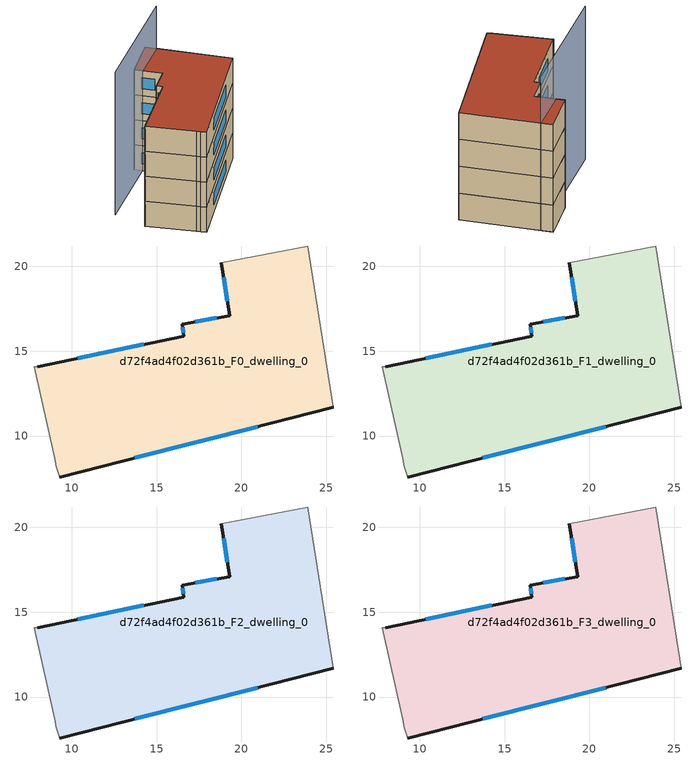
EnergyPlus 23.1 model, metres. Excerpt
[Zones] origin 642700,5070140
d72f4ad4f02d361b_F0_dwelling_0
 floor ground (EU_floor_Construction): 25.41,11.68 23.91,21.19 18.81,20.19 19.31,17.09 16.51,16.59 16.6,15.89 8,14.09 7.8,14.09 9,8.69 9.1,8.19 9.3,7.59 z0
 wall outside (EU_wall_Construction): 25.41,11.68 9.3,7.59 / 8,14.09 16.6,15.89 16.51,16.59 19.31,17.09 18.81,20.19 z0:3
 wall adiabatic (EU_wall_Construction): 18.81,20.19 23.91,21.19 25.41,11.68 / 9.3,7.59 9.1,8.19 9,8.69 7.8,14.09 8,14.09 z0:3
 window (EU_Window_Construction): 19.17,17.94 18.94,19.34 / 20.98,10.56 13.73,8.71 / 10.37,14.59 14.24,15.4 / 16.58,16.08 16.53,16.4 / 17.28,16.73 18.54,16.95 z0.83:2.17
d72f4ad4f02d361b_F1_dwelling_0
 floor to d72f4ad4f02d361b_F0_dwelling_0 (EU_floor_Construction): 25.41,11.68 23.91,21.19 18.81,20.19 19.31,17.09 16.5,16.59 16.6,15.89 8,14.09 7.8,14.09 9,8.69 9.1,8.19 9.3,7.59 z3
 wall outside (EU_wall_Construction): 25.41,11.68 9.3,7.59 / 8,14.09 16.6,15.89 16.51,16.59 19.31,17.09 18.81,20.19 z3:6
 wall adiabatic (EU_wall_Construction): 18.81,20.19 23.91,21.19 25.41,11.68 / 9.3,7.59 9.1,8.19 9,8.69 7.8,14.09 8,14.09 z3:6
 window (EU_Window_Construction): 19.17,17.94 18.94,19.34 / 20.98,10.56 13.73,8.71 / 10.37,14.59 14.24,15.4 / 16.58,16.08 16.53,16.4 / 17.28,16.73 18.54,16.95 z3.83:5.17
d72f4ad4f02d361b_F2_dwelling_0
 floor to d72f4ad4f02d361b_F1_dwelling_0 (EU_floor_Construction): 25.41,11.68 23.91,21.19 18.81,20.19 19.31,17.09 16.5,16.59 16.6,15.89 8,14.09 7.8,14.09 9,8.69 9.1,8.19 9.3,7.59 z6
 wall outside (EU_wall_Construction): 25.41,11.68 9.3,7.59 / 8,14.09 16.6,15.89 16.51,16.59 19.31,17.09 18.81,20.19 z6:9
 wall adiabatic (EU_wall_Construction): 18.81,20.19 23.91,21.19 25.41,11.68 / 9.3,7.59 9.1,8.19 9,8.69 7.8,14.09 8,14.09 z6:9
 window (EU_Window_Construction): 19.17,17.94 18.94,19.34 / 20.98,10.56 13.73,8.71 / 10.37,14.59 14.24,15.4 / 16.58,16.08 16.53,16.4 / 17.28,16.73 18.54,16.95 z6.83:8.17
d72f4ad4f02d361b_F3_dwelling_0
 floor to d72f4ad4f02d361b_F2_dwelling_0 (EU_floor_Construction): 25.41,11.68 23.91,21.19 18.81,20.19 19.31,17.09 16.5,16.59 16.6,15.89 8,14.09 7.8,14.09 9,8.69 9.1,8.19 9.3,7.59 z9
 wall outside (EU_wall_Construction): 25.41,11.68 9.3,7.59 / 8,14.09 16.6,15.89 16.51,16.59 19.31,17.09 18.81,20.19 z9:12
 wall adiabatic (EU_wall_Construction): 18.81,20.19 23.91,21.19 25.41,11.68 / 9.3,7.59 9.1,8.19 9,8.69 7.8,14.09 8,14.09 z9:12
 window (EU_Window_Construction): 19.17,17.94 18.94,19.34 / 20.98,10.56 13.73,8.71 / 10.37,14.59 14.24,15.4 / 16.58,16.08 16.53,16.4 / 17.28,16.73 18.54,16.95 z9.83:11.17
 roof outside (EU_roof_Construction): 23.91,21.19 25.41,11.68 9.3,7.59 9.1,8.19 9,8.69 7.8,14.09 8,14.09 16.6,15.89 16.51,16.59 19.31,17.09 18.81,20.19 z12
shading: 24.07,19.92 8.9,17.99 z0:17.1
[Building]
EU S2 Campaign: North Axis=0; Terrain=City; Solar Distribution=FullExterior
[Site:Location]
Lyon-Bron: Latitude=45.75; Longitude=5; Time Zone=1; Elevation=198
[SizingPeriod:WeatherFileDays]
AnnualSizingPeriod: Begin Month=1; Begin Day of Month=1; End Month=12; End Day of Month=31; Day of Week for Start Day=Monday; Use Weather File Daylight Saving Period=No; Use Weather File Rain and Snow Indicators=No
[MATERIAL]
EU_InternalMass_Material: Roughness=MediumRough; Thickness=0.1; Conductivity=1; Density=1800; Specific Heat=900; Thermal Absorptance=0.9; Solar Absorptance=0.7; Visible Absorptance=0.7
[MATERIAL:NOMASS] Roughness=MediumRough; Thermal Absorptance=0.9; Solar Absorptance=0.7; Visible Absorptance=0.7
Name | Thermal Resistance
EU_wall_NoMass | 0.87146
EU_roof_NoMass | 0.842276
EU_floor_NoMass | 0.496999
[WINDOWMATERIAL:SIMPLEGLAZINGSYSTEM]
EU_Window_SimpleGlazing: UFactor=2.2525; Solar Heat Gain Coefficient=0.76; Visible Transmittance=0.76
[CONSTRUCTION]
EU_wall_Construction: EU_wall_NoMass
EU_roof_Construction: EU_roof_NoMass
EU_floor_Construction: EU_floor_NoMass
EU_InternalMass_Construction: EU_InternalMass_Material
EU_Window_Construction: EU_Window_SimpleGlazing
[ZONE] Type=1; Multiplier=1; Ceiling Height=autocalculate; Floor Area=autocalculate; Part of Total Floor Area=Yes
Name | Volume
d72f4ad4f02d361b_F0_dwelling_0; d72f4ad4f02d361b_F1_dwelling_0; d72f4ad4f02d361b_F2_dwelling_0 | 381.025
d72f4ad4f02d361b_F3_dwelling_0 | 762.05
[INTERNALMASS] Construction=EU_InternalMass_Construction; Surface Area=127.008
Name | Zone or ZoneList
d72f4ad4f02d361b_F0_dwelling_0_EU_InternalMass | d72f4ad4f02d361b_F0_dwelling_0
d72f4ad4f02d361b_F1_dwelling_0_EU_InternalMass | d72f4ad4f02d361b_F1_dwelling_0
d72f4ad4f02d361b_F2_dwelling_0_EU_InternalMass | d72f4ad4f02d361b_F2_dwelling_0
d72f4ad4f02d361b_F3_dwelling_0_EU_InternalMass | d72f4ad4f02d361b_F3_dwelling_0
[OTHEREQUIPMENT] Fuel Type=Electricity; Design Level Calculation Method=Watts/Area; Power per Zone Floor Area=1; Fraction Latent=0; Fraction Radiant=0; Fraction Lost=0; Carbon Dioxide Generation Rate=0; EndUse Subcategory=EU_Step8_InternalGains
Name | Zone or ZoneList or Space or SpaceList | Schedule
EU_Step8_InternalGain_d72f4ad4f02d361b_F0_dwelling_0_f000 | d72f4ad4f02d361b_F0_dwelling_0 | EU_Step8_GainSchedule_d72f4ad4f02d361b_F0_dwelling_0_f000
EU_Step8_InternalGain_d72f4ad4f02d361b_F1_dwelling_0_f000 | d72f4ad4f02d361b_F1_dwelling_0 | EU_Step8_GainSchedule_d72f4ad4f02d361b_F1_dwelling_0_f000
EU_Step8_InternalGain_d72f4ad4f02d361b_F2_dwelling_0_f000 | d72f4ad4f02d361b_F2_dwelling_0 | EU_Step8_GainSchedule_d72f4ad4f02d361b_F2_dwelling_0_f000
EU_Step8_InternalGain_d72f4ad4f02d361b_F3_dwelling_0_f000 | d72f4ad4f02d361b_F3_dwelling_0 | EU_Step8_GainSchedule_d72f4ad4f02d361b_F3_dwelling_0_f000
[ZONEVENTILATION:DESIGNFLOWRATE] Schedule=EU_AlwaysOn; Design Flow Rate Calculation Method=AirChanges/Hour; Air Changes per Hour=0.425; Ventilation Type=Natural; Fan Pressure Rise=0; Fan Total Efficiency=1; Constant Term Coefficient=1; Temperature Term Coefficient=0; Velocity Term Coefficient=0; Velocity Squared Term Coefficient=0; Minimum Indoor Temperature=-100; Maximum Indoor Temperature=100; Delta Temperature=-100; Minimum Outdoor Temperature=-100; Maximum Outdoor Temperature=100; Maximum Wind Speed=40
Name | Zone or ZoneList or Space or SpaceList
EU_ConstantAir_d72f4ad4f02d361b_F0_dwelling_0 | d72f4ad4f02d361b_F0_dwelling_0
EU_ConstantAir_d72f4ad4f02d361b_F1_dwelling_0 | d72f4ad4f02d361b_F1_dwelling_0
EU_ConstantAir_d72f4ad4f02d361b_F2_dwelling_0 | d72f4ad4f02d361b_F2_dwelling_0
EU_ConstantAir_d72f4ad4f02d361b_F3_dwelling_0 | d72f4ad4f02d361b_F3_dwelling_0
[HVACTEMPLATE:THERMOSTAT] Constant Heating Setpoint=20; Constant Cooling Setpoint=50
EU_HeatOnly_d72f4ad4f02d361b_F0_dwelling_0; EU_HeatOnly_d72f4ad4f02d361b_F1_dwelling_0; EU_HeatOnly_d72f4ad4f02d361b_F2_dwelling_0; EU_HeatOnly_d72f4ad4f02d361b_F3_dwelling_0
[HVACTEMPLATE:ZONE:IDEALLOADSAIRSYSTEM] System Availability Schedule=EU_AlwaysOn; Maximum Heating Supply Air Temperature=50; Minimum Cooling Supply Air Temperature=13; Maximum Heating Supply Air Humidity Ratio=0.0156; Minimum Cooling Supply Air Humidity Ratio=0.0077; Heating Limit=NoLimit; Cooling Limit=NoLimit; Heating Availability Schedule=EU_AlwaysOn; Cooling Availability Schedule=EU_CoolingOff; Dehumidification Control Type=ConstantSensibleHeatRatio; Cooling Sensible Heat Ratio=0.7; Dehumidification Setpoint=60; Humidification Control Type=None; Humidification Setpoint=30; Outdoor Air Method=None; Outdoor Air Flow Rate per Person=0.00944; Outdoor Air Flow Rate per Zone Floor Area=0; Outdoor Air Flow Rate per Zone=0; Demand Controlled Ventilation Type=None; Outdoor Air Economizer Type=NoEconomizer; Heat Recovery Type=None; Sensible Heat Recovery Effectiveness=0.7; Latent Heat Recovery Effectiveness=0.65
Name | Template Thermostat
d72f4ad4f02d361b_F0_dwelling_0 | EU_HeatOnly_d72f4ad4f02d361b_F0_dwelling_0
d72f4ad4f02d361b_F1_dwelling_0 | EU_HeatOnly_d72f4ad4f02d361b_F1_dwelling_0
d72f4ad4f02d361b_F2_dwelling_0 | EU_HeatOnly_d72f4ad4f02d361b_F2_dwelling_0
d72f4ad4f02d361b_F3_dwelling_0 | EU_HeatOnly_d72f4ad4f02d361b_F3_dwelling_0
[SIZING:ZONE] Zone Cooling Design Supply Air Temperature Input Method=SupplyAirTemperature; Zone Cooling Design Supply Air Temperature=13; Zone Heating Design Supply Air Temperature Input Method=SupplyAirTemperature; Zone Heating Design Supply Air Temperature=50; Zone Cooling Design Supply Air Humidity Ratio=0.008; Zone Heating Design Supply Air Humidity Ratio=0.008; Cooling Design Air Flow Method=DesignDay; Cooling Design Air Flow Rate=0; Cooling Minimum Air Flow per Zone Floor Area=0.000762; Cooling Minimum Air Flow=0; Cooling Minimum Air Flow Fraction=0.2; Heating Design Air Flow Method=DesignDay; Heating Design Air Flow Rate=0; Heating Maximum Air Flow per Zone Floor Area=0.002032; Heating Maximum Air Flow=0.141576; Heating Maximum Air Flow Fraction=0.3; Account for Dedicated Outdoor Air System=No; Dedicated Outdoor Air System Control Strategy=NeutralSupplyAir; Dedicated Outdoor Air Low Setpoint Temperature for Design=autosize; Dedicated Outdoor Air High Setpoint Temperature for Design=autosize; Zone Load Sizing Method=Sensible Load Only No Latent Load; Zone Latent Cooling Design Supply Air Humidity Ratio Input Method=HumidityRatioDifference; Zone Cooling Design Supply Air Humidity Ratio Difference=0.005; Zone Latent Heating Design Supply Air Humidity Ratio Input Method=HumidityRatioDifference; Zone Humidification Design Supply Air Humidity Ratio Difference=0.005
d72f4ad4f02d361b_F0_dwelling_0; d72f4ad4f02d361b_F1_dwelling_0; d72f4ad4f02d361b_F2_dwelling_0; d72f4ad4f02d361b_F3_dwelling_0
[SCHEDULE:CONSTANT]
Name | Hourly Value
EU_AlwaysOn | 1
EU_CoolingOff | 0
[SCHEDULE:FILE] Column Number=1; Rows to Skip at Top=0; Number of Hours of Data=8760; Column Separator=Comma; Interpolate to Timestep=No; Minutes per Item=60; Adjust Schedule for Daylight Savings=Yes
Name | File
EU_Step8_GainSchedule_d72f4ad4f02d361b_F0_dwelling_0_f000 | ../../schedules/d72f4ad4f02d361b/d72f4ad4f02d361b_F0_dwelling_0_f000_gain.csv
EU_Step8_GainSchedule_d72f4ad4f02d361b_F1_dwelling_0_f000 | ../../schedules/d72f4ad4f02d361b/d72f4ad4f02d361b_F1_dwelling_0_f000_gain.csv
EU_Step8_GainSchedule_d72f4ad4f02d361b_F2_dwelling_0_f000 | ../../schedules/d72f4ad4f02d361b/d72f4ad4f02d361b_F2_dwelling_0_f000_gain.csv
EU_Step8_GainSchedule_d72f4ad4f02d361b_F3_dwelling_0_f000 | ../../schedules/d72f4ad4f02d361b/d72f4ad4f02d361b_F3_dwelling_0_f000_gain.csv
